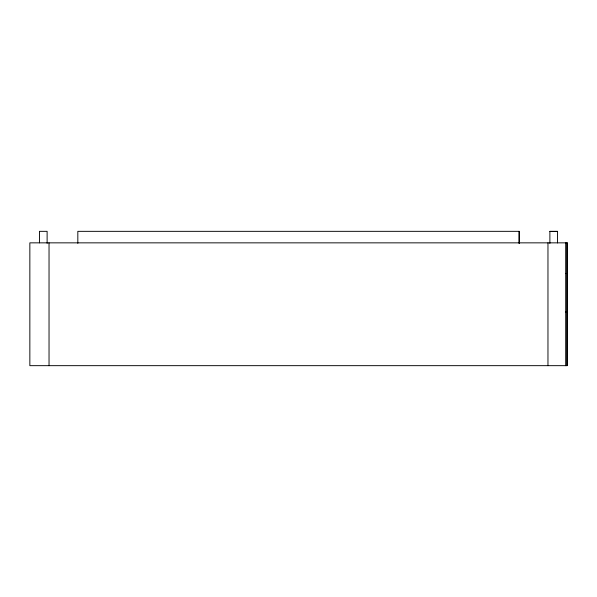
<?xml version="1.0" encoding="UTF-8"?>
<svg xmlns="http://www.w3.org/2000/svg" width="597" height="597" viewBox="0 0 597 597"><rect width="100%" height="100%" fill="white"/><g stroke="black" fill="none" stroke-linecap="round" stroke-linejoin="round"><path stroke-width="0.9" d="M519.181 243.345L519.181 231.337L77.826 231.345L77.826 243.315M549.882 231.427L557.553 231.427M565.404 273.553L567.15 273.553M565.404 311.933L567.15 311.933M519.181 231.337L519.174 243.315M566.986 242.852L566.986 365.662M565.687 242.852L565.687 365.662M557.553 242.942L557.553 231.337L549.882 231.337L549.882 243.404M547.964 242.852L547.964 365.662M49.036 242.852L49.036 365.662M47.118 243.315L47.118 231.337L39.447 231.337L39.447 242.852M567.15 242.852L29.85 242.852L29.85 365.662L567.15 365.662L567.15 242.852"/></g></svg>
